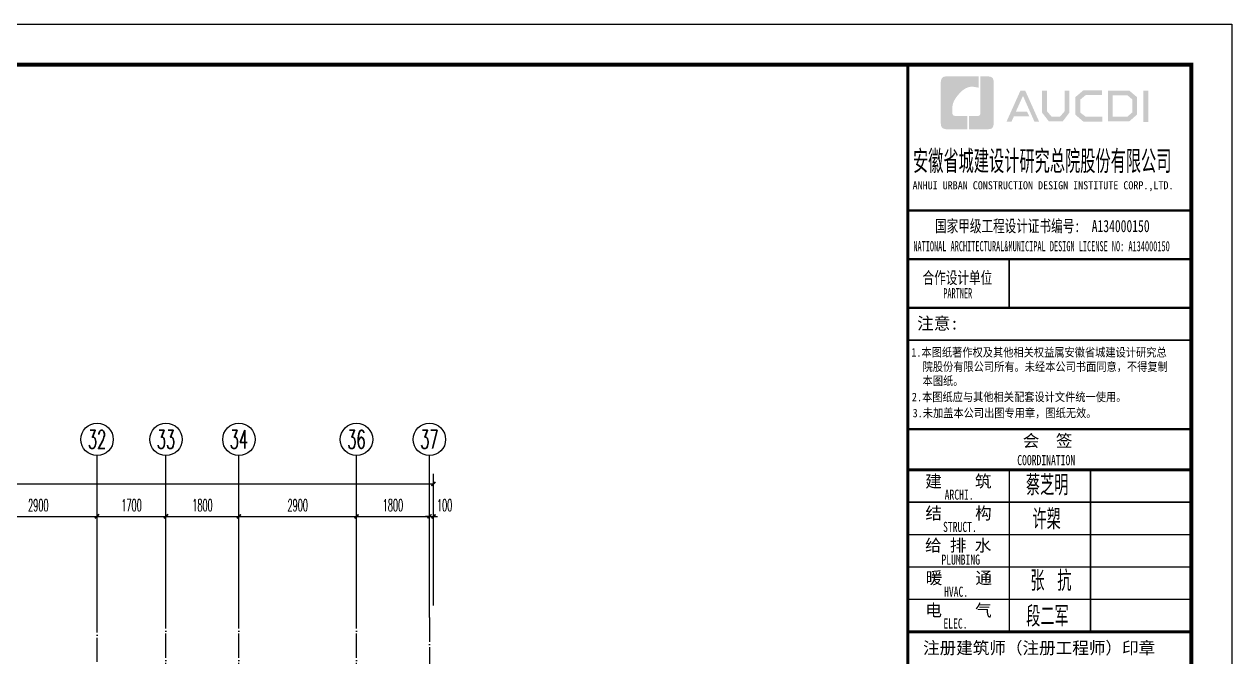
# Model space of a CAD drawing. Extents: x 27938 to 1507990, y 110129 to 923079.
# Drawn here: x 867918 to 897714, y 454614 to 470232 of the extents above; entities that cross this region are included whole.
import ezdxf
from ezdxf.enums import TextEntityAlignment as Align

# ---------------------------------------------------------------- set-up
doc = ezdxf.new("R2010")
doc.units = 0
doc.header["$LTSCALE"] = 1000
doc.header["$MEASUREMENT"] = 0
doc.linetypes.add('DOTE', pattern=[2.42, 2, -0.2, 0.02, -0.2])
for name, color, linetype in [('AXIS', 3, 'Continuous'), ('AXIS_TEXT', 7, 'Continuous'), ('DOTE', 1, 'Continuous'), ('图框', 140, 'Continuous'), ('图签文字', 147, 'Continuous')]:
    doc.layers.add(name, color=color, linetype=linetype)
doc.layers.add('yichutu', color=7, linetype='Continuous', true_color=0xffffff, plot=False)
doc.styles.add('_TCH_AXIS', font='COMPLEX', dxfattribs={"bigfont": 'GBCBIG'})
doc.styles.add('_TCH_DIM_T3', font='SIMPLEX.shx', dxfattribs={"width": 0.494118, "bigfont": 'GBCBIG.shx'})
doc.styles.add('COMPLEX', font='COMPLEX')
doc.styles.add('HT', font='simhei.ttf')
doc.styles.add('建筑图签-1', font='simhei.ttf', dxfattribs={"width": 0.7})
doc.styles.add('建筑图签-2', font='TXT.shx', dxfattribs={"width": 0.5, "bigfont": 'HZTXT.shx'})
doc.dimstyles.new('_TCH_ARCH&&100', dxfattribs={"dimtxt": 297.5, "dimasz": 100, "dimexe": 250, "dimexo": 300, "dimgap": 126.25, "dimtad": 1, "dimdec": 0, "dimzin": 0, "dimdsep": 46, "dimtxsty": '_TCH_DIM_T3', "dimblk": 'ARCHTICK', "dimcen": 0.09, "dimclrt": 4, "dimazin": 2, "dimtfac": 1, "dimtdec": 0, "dimtix": 1, "dimtmove": 2, "dimatfit": 3, "dimfxl": 100, "dimtolj": 1, "dimtzin": 0, "dimarcsym": 0})

# ---------------------------------------------------------------- blocks, each defined once
blk = doc.blocks.new('院标1')
h = blk.add_hatch(color=150)
h.dxf.hatch_style = 1
h.set_gradient(color1=(33, 113, 253), color2=(33, 113, 253), tint=1, name='INVCURVED')
edge = h.paths.add_edge_path()
edge.add_spline(control_points=[(116373, 648379), (116379, 648379), (116382, 648379), (116391, 648379), (116391, 648379), (116391, 648379), (116616, 648379), (116616, 648379), (116616, 648379), (116616, 648379), (116616, 648054), (116616, 648054), (116616, 648054), (116616, 648054), (116108, 648054), (116108, 648054), (116108, 648054), (116028, 648054), (115963, 648111), (115963, 648199), (115963, 648199), (115963, 648199), (115963, 649215), (115963, 649215), (115963, 649215), (115963, 649295), (116018, 649360), (116108, 649360), (116108, 649360), (116108, 649360), (116897, 649360), (116897, 649360), (116897, 649360), (116897, 649360), (116897, 649080), (116897, 649080), (116897, 649080), (116897, 649080), (116566, 649140), (116356, 648859), (116356, 648859), (116245, 648719), (116240, 648545), (116247, 648466), (116247, 648466), (116254, 648386), (116247, 648466), (116247, 648466), (116247, 648466), (116247, 648466), (116258, 648374), (116373, 648379)], knot_values=[0, 0, 0, 0, 0.071429, 0.071429, 0.071429, 0.107143, 0.142857, 0.142857, 0.142857, 0.178571, 0.214286, 0.214286, 0.214286, 0.25, 0.285714, 0.285714, 0.285714, 0.321429, 0.357143, 0.357143, 0.357143, 0.392857, 0.428571, 0.428571, 0.428571, 0.464286, 0.5, 0.5, 0.5, 0.535714, 0.571429, 0.571429, 0.571429, 0.607143, 0.642857, 0.642857, 0.642857, 0.678571, 0.714286, 0.714286, 0.714286, 0.75, 0.785714, 0.785714, 0.785714, 0.821429, 0.857143, 0.857143, 0.857143, 0.928571, 1, 1, 1, 1], degree=3, periodic=0)
h = blk.add_hatch(color=150)
h.dxf.hatch_style = 1
h.set_gradient(color1=(33, 113, 253), color2=(33, 113, 253), tint=1, name='INVCURVED')
edge = h.paths.add_edge_path()
edge.add_spline(control_points=[(117268, 649215), (117268, 649215), (117268, 648199), (117268, 648199), (117268, 648199), (117268, 648114), (117212, 648054), (117123, 648054), (117123, 648054), (117123, 648054), (116663, 648054), (116663, 648054), (116663, 648054), (116663, 648054), (116663, 648379), (116663, 648379), (116663, 648379), (116663, 648379), (116865, 648379), (116865, 648379), (116865, 648379), (116907, 648379), (116941, 648413), (116941, 648455), (116941, 648455), (116941, 648455), (116941, 649360), (116941, 649360), (116941, 649360), (116941, 649360), (117123, 649360), (117123, 649360), (117123, 649360), (117204, 649360), (117268, 649306), (117268, 649215)], knot_values=[0, 0, 0, 0, 0.1, 0.1, 0.1, 0.15, 0.2, 0.2, 0.2, 0.25, 0.3, 0.3, 0.3, 0.35, 0.4, 0.4, 0.4, 0.45, 0.5, 0.5, 0.5, 0.55, 0.6, 0.6, 0.6, 0.65, 0.7, 0.7, 0.7, 0.75, 0.8, 0.8, 0.8, 0.9, 1, 1, 1, 1], degree=3, periodic=0)
blk = doc.blocks.new('TK')
at = {"layer": '图框'}
h = blk.add_hatch(color=256, dxfattribs=at)
h.paths.add_polyline_path([(547288, 547072), (547414, 547072), (547414, 546302), (547288, 546302)])
h.paths.add_polyline_path([(546536, 546956), (546536, 546430), (546896, 546430), (547020, 546536), (547020, 546855), (546900, 546956)], flags=16)
h.paths.add_polyline_path([(546418, 547074), (546418, 546311), (546940, 546311), (547138, 546482), (547138, 546910), (546943, 547074)])
h.paths.add_polyline_path([(546275, 547077), (546275, 546962), (545868, 546962), (545735, 546851), (545735, 546531), (545868, 546429), (546277, 546429), (546277, 546307), (545813, 546307), (545611, 546481), (545611, 546910), (545809, 547077)])
h.paths.add_polyline_path([(544792, 547075), (544912, 547075), (544912, 546565), (545026, 546433), (545237, 546433), (545351, 546565), (545351, 547075), (545465, 547075), (545465, 546528), (545301, 546311), (544963, 546311), (544792, 546530)])
h.paths.add_polyline_path([(544260, 547074), (544377, 547074), (544719, 546310), (544603, 546310), (544322, 546944), (544147, 546556), (544418, 546556), (544479, 546440), (544098, 546440), (544039, 546308), (543916, 546308)])
for p, q in [((541480, 544114), (548480, 544114)), ((541480, 544114), (548480, 544114)), ((541480, 542914), (548480, 542914))]:
    blk.add_line(p, q, dxfattribs=at)
blk.add_lwpolyline([(465375, 548714), (549475, 548714), (549475, 489314), (465375, 489314)], close=True, dxfattribs=at)
blk.add_lwpolyline([(465375, 548714), (549475, 548714), (549475, 489314), (465375, 489314)], close=True, dxfattribs=at)
at = {"layer": '图框', "const_width": 100}
blk.add_lwpolyline([(548475, 490314), (548475, 547714), (467875, 547714), (467875, 490314)], close=True, dxfattribs=at)
at = {"layer": '图框'}
for points, const_width in [([(541480, 490314), (541480, 547714)], 70), ([(541480, 544114), (548480, 544114)], 60), ([(541480, 542914), (548480, 542914)], 60), ([(541480, 542914), (548480, 542914)], 60), ([(543980, 542914), (543980, 541714)], 35), ([(541480, 541714), (548480, 541714)], 60), ([(541480, 541714), (548480, 541714)], 60), ([(541480, 540913), (548480, 540913)], 35), ([(541488, 538714), (548488, 538714)], 60), ([(541488, 537714), (548488, 537714)], 70), ([(541488, 537714), (548488, 537714)], 70), ([(543988, 537714), (543988, 533714)], 35), ([(545988, 537714), (545988, 533714)], 35), ([(541488, 536914), (548488, 536914)], 35), ([(541488, 536114), (548488, 536114)], 35), ([(541488, 535314), (548488, 535314)], 35), ([(541488, 534514), (548488, 534514)], 35), ([(541488, 533714), (548488, 533714)], 70)]:
    blk.add_lwpolyline(points, dxfattribs=dict(at, const_width=const_width))
blk.add_blockref('院标1', (426331, -101935))
for s, height, style, width, p in [('ANHUI URBAN CONSTRUCTION DESIGN INSTITUTE CORP.,LTD.', 200, '建筑图签-1', 0.91, (541598, 544636)), ('NATIONAL ARCHITECTURAL&MUNICIPAL DESIGN LICENSE NO: A134000150', 250, '建筑图签-1', 0.6, (541617, 543108)), ('PARTNER', 250, '建筑图签-1', 0.6, (542355, 541947)), ('1.本图纸著作权及其他相关权益属安徽省城建设计研究总', 210, 'HT', 0.88, (541566, 540507)), ('院股份有限公司所有。未经本公司书面同意，不得复制', 210, 'HT', 0.88, (541845, 540153)), ('本图纸。', 210, 'HT', 0.88, (541845, 539803)), (' 2.本图纸应与其他相关配套设计文件统一使用。 ', 210, 'HT', 0.88, (541455, 539406)), ('3.未加盖本公司出图专用章，图纸无效。', 210, 'HT', 0.88, (541598, 539011)), ('COORDINATION', 250, '建筑图签-1', 0.7, (544180, 537827)), ('ARCHI.', 250, '建筑图签-1', 0.7, (542389, 536975)), ('STRUCT.', 250, '建筑图签-1', 0.7, (542350, 536179)), ('PLUMBING', 250, '建筑图签-1', 0.7, (542309, 535372)), ('HVAC.', 250, '建筑图签-1', 0.7, (542374, 534579)), ('ELEC.', 250, '建筑图签-1', 0.7, (542358, 533794))]:
    blk.add_text(s, height=height, dxfattribs=dict(at, style=style, width=width)).set_placement(p)
at = {"layer": '图签文字', "color": 7, "style": '建筑图签-1'}
for s, height, width, p in [('安徽省城建设计研究总院股份有限公司', 500, 0.55, (541608, 545091)), ('国家甲级工程设计证书编号:  A134000150', 300, 0.7, (542152, 543581)), ('合作设计单位', 300, 0.7, (541845, 542304))]:
    blk.add_text(s, height=height, dxfattribs=dict(at, width=width)).set_placement(p)
for s, p in [('注意:', (541711, 541177)), ('会  签', (544315, 538281)), ('建    筑', (541910, 537280)), ('结    构', (541914, 536493)), ('给 排 水', (541905, 535699)), ('暖    通', (541923, 534896)), ('电    气', (541913, 534096)), ('注册建筑师（注册工程师）印章', (541855, 533167))]:
    blk.add_text(s, height=300, dxfattribs=at).set_placement(p)
at = {"layer": '图签文字', "color": 1, "style": '建筑图签-2', "width": 0.7}
for s, p in [('蔡芝明', (544395, 537085)), ('许槊', (544555, 536242)), ('张 抗', (544505, 534724)), ('段二军', (544401, 533845))]:
    blk.add_text(s, height=500, dxfattribs=at).set_placement(p)
blk = doc.blocks.new('yct-841-594-84100-59399.9999999999-100-1000.0')
at = {"layer": 'yichutu', "color": 7, "true_color": 0xffffff}
blk.add_lwpolyline([(0, 0), (0, 59400), (84100, 59400), (84100, 0)], close=True, dxfattribs=at)
blk = doc.blocks.new('GDGDGDSDA')
at = {"layer": 'DOTE', "color": 0, "linetype": 'DOTE', "ltscale": 0.3}
for p, q in [((461135, 370658), (461135, 376108)), ((462835, 367858), (462835, 376108)), ((464635, 367858), (464635, 376108)), ((467535, 367858), (467535, 376108)), ((469335, 376108), (469335, 359558))]:
    blk.add_line(p, q, dxfattribs=at)
blk = doc.blocks.new('_ArchTick')
at = {"color": 0, "linetype": 'ByBlock', "const_width": 0.4}
blk.add_lwpolyline([(-0.5, -0.5), (0.5, 0.5)], dxfattribs=at)
blk = doc.blocks.new('*D1007')
at = {"layer": 'AXIS', "color": 0, "lineweight": -2}
for p, q in [((877917, 455882), (877917, 458332)), ((878017, 455882), (878017, 458332)), ((877917, 458082), (877817, 458082)), ((877917, 458082), (878017, 458082)), ((878017, 458082), (878117, 458082))]:
    blk.add_line(p, q, dxfattribs=at)
at = {"layer": 'Defpoints', "color": 0}
for p in [(878017, 458082), (877917, 455582), (878017, 455582)]:
    blk.add_point(p, dxfattribs=at)
at = {"layer": 'AXIS', "color": 0, "lineweight": -2, "xscale": 100, "yscale": 100, "zscale": 100}
blk.add_blockref('_ArchTick', (877917, 458082), dxfattribs=at)
at = {"layer": 'AXIS', "color": 0, "lineweight": -2, "xscale": 100, "yscale": 100, "zscale": 100, "rotation": 180}
blk.add_blockref('_ArchTick', (878017, 458082), dxfattribs=at)
at = {"layer": 'AXIS', "color": 4, "insert": (878292, 458357), "char_height": 297.5, "attachment_point": 5, "style": '_TCH_DIM_T3'}
blk.add_mtext('\\A1;100', dxfattribs=at)
blk = doc.blocks.new('*D1008')
at = {"layer": 'AXIS', "color": 0, "lineweight": -2}
for p, q in [((876117, 455882), (876117, 458332)), ((877917, 455882), (877917, 458332)), ((876117, 458082), (877917, 458082))]:
    blk.add_line(p, q, dxfattribs=at)
at = {"layer": 'Defpoints', "color": 0}
for p in [(877917, 458082), (876117, 455582), (877917, 455582)]:
    blk.add_point(p, dxfattribs=at)
at = {"layer": 'AXIS', "color": 0, "lineweight": -2, "xscale": 100, "yscale": 100, "zscale": 100, "rotation": 180}
blk.add_blockref('_ArchTick', (876117, 458082), dxfattribs=at)
at = {"layer": 'AXIS', "color": 0, "lineweight": -2, "xscale": 100, "yscale": 100, "zscale": 100}
blk.add_blockref('_ArchTick', (877917, 458082), dxfattribs=at)
at = {"layer": 'AXIS', "color": 4, "insert": (877017, 458357), "char_height": 297.5, "attachment_point": 5, "style": '_TCH_DIM_T3'}
blk.add_mtext('\\A1;1800', dxfattribs=at)
blk = doc.blocks.new('*D1009')
at = {"layer": 'AXIS', "color": 0, "lineweight": -2}
for p, q in [((873217, 455882), (873217, 458332)), ((876117, 455882), (876117, 458332)), ((873217, 458082), (876117, 458082))]:
    blk.add_line(p, q, dxfattribs=at)
at = {"layer": 'Defpoints', "color": 0}
for p in [(876117, 458082), (873217, 455582), (876117, 455582)]:
    blk.add_point(p, dxfattribs=at)
at = {"layer": 'AXIS', "color": 0, "lineweight": -2, "xscale": 100, "yscale": 100, "zscale": 100, "rotation": 180}
blk.add_blockref('_ArchTick', (873217, 458082), dxfattribs=at)
at = {"layer": 'AXIS', "color": 0, "lineweight": -2, "xscale": 100, "yscale": 100, "zscale": 100}
blk.add_blockref('_ArchTick', (876117, 458082), dxfattribs=at)
at = {"layer": 'AXIS', "color": 4, "insert": (874667, 458357), "char_height": 297.5, "attachment_point": 5, "style": '_TCH_DIM_T3'}
blk.add_mtext('\\A1;2900', dxfattribs=at)
blk = doc.blocks.new('*D1010')
at = {"layer": 'AXIS', "color": 0, "lineweight": -2}
for p, q in [((871417, 455882), (871417, 458332)), ((873217, 455882), (873217, 458332)), ((871417, 458082), (873217, 458082))]:
    blk.add_line(p, q, dxfattribs=at)
at = {"layer": 'Defpoints', "color": 0}
for p in [(873217, 458082), (871417, 455582), (873217, 455582)]:
    blk.add_point(p, dxfattribs=at)
at = {"layer": 'AXIS', "color": 0, "lineweight": -2, "xscale": 100, "yscale": 100, "zscale": 100, "rotation": 180}
blk.add_blockref('_ArchTick', (871417, 458082), dxfattribs=at)
at = {"layer": 'AXIS', "color": 0, "lineweight": -2, "xscale": 100, "yscale": 100, "zscale": 100}
blk.add_blockref('_ArchTick', (873217, 458082), dxfattribs=at)
at = {"layer": 'AXIS', "color": 4, "insert": (872317, 458357), "char_height": 297.5, "attachment_point": 5, "style": '_TCH_DIM_T3'}
blk.add_mtext('\\A1;1800', dxfattribs=at)
blk = doc.blocks.new('*D1011')
at = {"layer": 'AXIS', "color": 0, "lineweight": -2}
for p, q in [((869717, 455882), (869717, 458332)), ((871417, 455882), (871417, 458332)), ((869717, 458082), (871417, 458082))]:
    blk.add_line(p, q, dxfattribs=at)
at = {"layer": 'Defpoints', "color": 0}
for p in [(871417, 458082), (869717, 455582), (871417, 455582)]:
    blk.add_point(p, dxfattribs=at)
at = {"layer": 'AXIS', "color": 0, "lineweight": -2, "xscale": 100, "yscale": 100, "zscale": 100, "rotation": 180}
blk.add_blockref('_ArchTick', (869717, 458082), dxfattribs=at)
at = {"layer": 'AXIS', "color": 0, "lineweight": -2, "xscale": 100, "yscale": 100, "zscale": 100}
blk.add_blockref('_ArchTick', (871417, 458082), dxfattribs=at)
at = {"layer": 'AXIS', "color": 4, "insert": (870567, 458357), "char_height": 297.5, "attachment_point": 5, "style": '_TCH_DIM_T3'}
blk.add_mtext('\\A1;1700', dxfattribs=at)
blk = doc.blocks.new('*D1012')
at = {"layer": 'AXIS', "color": 0, "lineweight": -2}
for p, q in [((866817, 455882), (866817, 458332)), ((869717, 455882), (869717, 458332)), ((866817, 458082), (869717, 458082))]:
    blk.add_line(p, q, dxfattribs=at)
at = {"layer": 'Defpoints', "color": 0}
for p in [(869717, 458082), (866817, 455582), (869717, 455582)]:
    blk.add_point(p, dxfattribs=at)
at = {"layer": 'AXIS', "color": 0, "lineweight": -2, "xscale": 100, "yscale": 100, "zscale": 100, "rotation": 180}
blk.add_blockref('_ArchTick', (866817, 458082), dxfattribs=at)
at = {"layer": 'AXIS', "color": 0, "lineweight": -2, "xscale": 100, "yscale": 100, "zscale": 100}
blk.add_blockref('_ArchTick', (869717, 458082), dxfattribs=at)
at = {"layer": 'AXIS', "color": 4, "insert": (868267, 458357), "char_height": 297.5, "attachment_point": 5, "style": '_TCH_DIM_T3'}
blk.add_mtext('\\A1;2900', dxfattribs=at)
blk = doc.blocks.new('*D1031')
at = {"layer": 'AXIS', "color": 0, "lineweight": -2}
for p, q in [((827817, 455882), (827817, 459132)), ((827817, 458882), (878017, 458882)), ((878017, 455882), (878017, 459132))]:
    blk.add_line(p, q, dxfattribs=at)
at = {"layer": 'Defpoints', "color": 0}
for p in [(878017, 458882), (827817, 455582), (878017, 455582)]:
    blk.add_point(p, dxfattribs=at)
at = {"layer": 'AXIS', "color": 0, "lineweight": -2, "xscale": 100, "yscale": 100, "zscale": 100, "rotation": 180}
blk.add_blockref('_ArchTick', (827817, 458882), dxfattribs=at)
at = {"layer": 'AXIS', "color": 0, "lineweight": -2, "xscale": 100, "yscale": 100, "zscale": 100}
blk.add_blockref('_ArchTick', (878017, 458882), dxfattribs=at)
at = {"layer": 'AXIS', "color": 4, "insert": (852917, 459157), "char_height": 297.5, "attachment_point": 5, "style": '_TCH_DIM_T3'}
blk.add_mtext('\\A1;50200', dxfattribs=at)
blk = doc.blocks.new('_AXISO')
blk.add_circle((0, 0), 0.5)
at = {"layer": 'AXIS_TEXT', "style": 'COMPLEX', "width": 1.041667}
blk.add_attdef('A', text='', height=0.56, dxfattribs=at).set_placement((-0.25, -0.28), (0.25, -0.28), align=Align.FIT)

msp = doc.modelspace()

# ---------------------------------------------------------------- linework, layer by layer
at = {"layer": 'AXIS', "color": 8}
for p, q in [((869716.6, 455582.1), (869716.6, 459582.1)), ((871416.6, 455582.1), (871416.6, 459582.1)), ((873216.6, 455582.1), (873216.6, 459582.1)), ((876116.6, 455582.1), (876116.6, 459582.1)), ((877916.6, 455582.1), (877916.6, 459582.1))]:
    msp.add_line(p, q, dxfattribs=at)

# ---------------------------------------------------------------- block references
msp.add_blockref('TK', (348239.1, -78481.8))
ref = msp.add_blockref('_AXISO', (869716.6, 459982.1), dxfattribs=dict(at, xscale=800, yscale=800, zscale=800))
ref.add_attrib('A', '32', dxfattribs={"layer": 'AXIS_TEXT', "color": 8, "ltscale": 0.5, "height": 452.55, "style": '_TCH_AXIS', "width": 0.636364}).set_placement((869490.3, 459755.8), (869942.9, 459755.8), align=Align.FIT)
ref = msp.add_blockref('_AXISO', (871416.6, 459982.1), dxfattribs=dict(at, xscale=800, yscale=800, zscale=800))
ref.add_attrib('A', '33', dxfattribs={"layer": 'AXIS_TEXT', "color": 8, "ltscale": 0.5, "height": 452.55, "style": '_TCH_AXIS', "width": 0.636364}).set_placement((871190.3, 459755.8), (871642.9, 459755.8), align=Align.FIT)
ref = msp.add_blockref('_AXISO', (873216.6, 459982.1), dxfattribs=dict(at, xscale=800, yscale=800, zscale=800))
ref.add_attrib('A', '34', dxfattribs={"layer": 'AXIS_TEXT', "color": 8, "ltscale": 0.5, "height": 452.55, "style": '_TCH_AXIS', "width": 0.6}).set_placement((872990.3, 459755.8), (873442.9, 459755.8), align=Align.FIT)
ref = msp.add_blockref('_AXISO', (876116.6, 459982.1), dxfattribs=dict(at, xscale=800, yscale=800, zscale=800))
ref.add_attrib('A', '36', dxfattribs={"layer": 'AXIS_TEXT', "color": 8, "ltscale": 0.5, "height": 452.55, "style": '_TCH_AXIS', "width": 0.636364}).set_placement((875890.3, 459755.8), (876342.9, 459755.8), align=Align.FIT)
ref = msp.add_blockref('_AXISO', (877916.6, 459982.1), dxfattribs=dict(at, xscale=800, yscale=800, zscale=800))
ref.add_attrib('A', '37', dxfattribs={"layer": 'AXIS_TEXT', "color": 8, "ltscale": 0.5, "height": 452.55, "style": '_TCH_AXIS', "width": 0.636364}).set_placement((877690.3, 459755.8), (878142.9, 459755.8), align=Align.FIT)
at = {"layer": 'DOTE', "color": 169}
msp.add_blockref('GDGDGDSDA', (408581.8, 79473.8), dxfattribs=at)
at = {"layer": 'yichutu'}
msp.add_blockref('yct-841-594-84100-59399.9999999999-100-1000.0', (813614.1, 410831.9), dxfattribs=at)

# ---------------------------------------------------------------- dimensions: what is measured, and where the dimension line sits
at = {"layer": 'AXIS', "color": 8}
for p1, p2, distance, picture, middle in [((827816.6, 455582.1), (878016.6, 455582.1), 3300, '*D1031', (852916.6, 459157.1)), ((866816.6, 455582.1), (869716.6, 455582.1), 2500, '*D1012', (868266.6, 458357.1)), ((869716.6, 455582.1), (871416.6, 455582.1), 2500, '*D1011', (870566.6, 458357.1)), ((871416.6, 455582.1), (873216.6, 455582.1), 2500, '*D1010', (872316.6, 458357.1)), ((873216.6, 455582.1), (876116.6, 455582.1), 2500, '*D1009', (874666.6, 458357.1)), ((876116.6, 455582.1), (877916.6, 455582.1), 2500, '*D1008', (877016.6, 458357.1))]:
    dim = msp.add_aligned_dim(p1=p1, p2=p2, distance=distance, dimstyle='_TCH_ARCH&&100', dxfattribs=at)
    dim.commit()
    dim.dimension.update_dxf_attribs({"geometry": picture, "text_midpoint": middle})
dim = msp.add_linear_dim(base=(878016.6, 458082.1), p1=(877916.6, 455582.1), p2=(878016.6, 455582.1), angle=360, dimstyle='_TCH_ARCH&&100', dxfattribs=at)
dim.commit()
dim.dimension.update_dxf_attribs({"geometry": '*D1007', "text_midpoint": (878291.6, 458357.1), "dimtype": 129})

doc.saveas('drawing.dxf')
